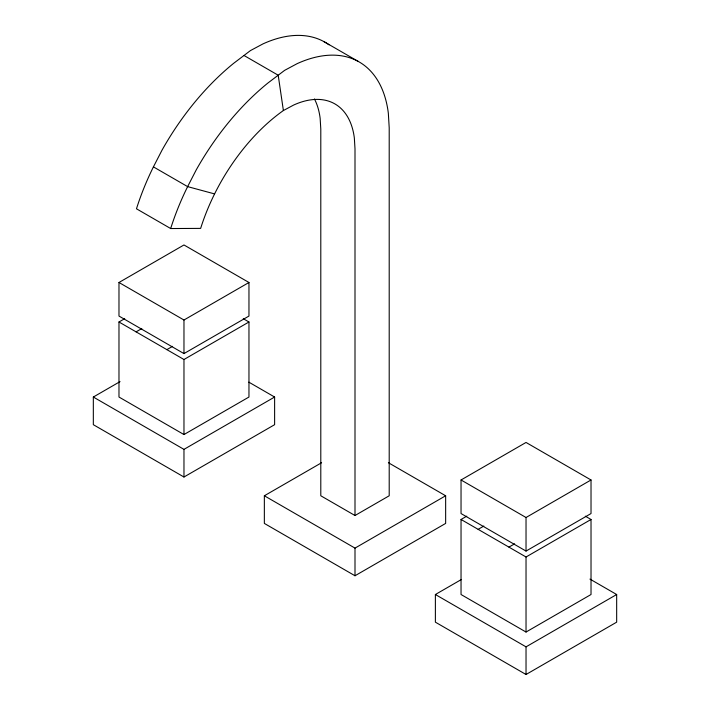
<?xml version="1.0" encoding="UTF-8"?>
<svg xmlns="http://www.w3.org/2000/svg" width="710" height="710" viewBox="0 0 710 710"><rect width="100%" height="100%" fill="white"/><g stroke="black" fill="none" stroke-linecap="round" stroke-linejoin="round"><path stroke-width="1.06" d="M170.675 228.54A181.236 104.636 -60 0 1 187.626 186.623L196.217 169.921A193.253 111.576 -60 0 1 267.918 83.017L284.657 70.334L297.188 63.634A145.23 83.851 -60 0 1 388.334 113.183L389.204 127.791L389.204 495.775L355 515.522L355 148.86L354.352 138.068A96.746 55.859 -60 0 0 293.638 105.053L283.388 110.538A145.701 84.117 -60 0 0 214.589 193.91A145.834 84.197 -60 0 0 200.646 228.389L170.675 228.54L136.471 208.793A181.236 104.636 -60 0 1 153.422 166.877L162.013 150.174A193.253 111.576 -60 0 1 233.714 63.27L250.452 50.579L262.984 43.887A145.23 83.851 -60 0 1 329.049 44.837M118.978 282.491L183.97 244.968L248.961 282.491L248.961 316.065L183.97 353.589L118.978 316.065L118.978 282.491L183.97 320.015L248.961 282.491M243.264 318.701L248.961 321.985L248.961 397.032L183.97 434.555L118.978 397.032L118.978 321.985L124.712 318.675M136.08 331.863L141.787 328.57M166.868 349.639L172.565 346.347M248.855 382.158L274.619 397.032L274.619 424.686L183.97 477.013L93.329 424.686L93.329 397.032L120.043 381.607M118.978 321.985L183.97 359.508L248.961 321.985M93.329 397.032L183.97 449.368L274.619 397.032M388.397 462.725L445.649 495.775L445.649 523.421L355 575.757L264.351 523.421L264.351 495.775L321.603 462.725M461.038 479.978L526.03 442.454L591.022 479.978L591.022 513.552L526.03 551.066L461.038 513.552L461.038 479.978L526.03 517.501L591.022 479.978M264.351 495.775L355 548.111L445.649 495.775M585.315 516.179L591.022 519.471L591.022 594.519L526.03 632.042L461.038 594.519L461.038 519.471L466.772 516.161M478.141 529.349L483.838 526.057M508.928 547.117L514.626 543.833M589.957 579.094L616.67 594.519L616.67 622.164L526.03 674.5L435.381 622.164L435.381 594.519L461.145 579.644M461.038 519.471L526.03 556.995L591.022 519.471M435.381 594.519L526.03 646.854L616.67 594.519M214.589 193.91L187.626 186.623L153.422 166.877M323.875 41.588L358.089 61.335M244 55.478L278.205 75.225L283.388 110.538M355 515.522L320.796 495.775L320.796 129.105L320.148 118.321A96.746 55.859 -60 0 0 314.432 98.947M526.03 517.501L526.03 551.066M526.03 556.995L526.03 632.042M526.03 646.854L526.03 674.5M355 548.111L355 575.757M183.97 320.015L183.97 353.589M183.97 359.508L183.97 434.555M183.97 449.368L183.97 477.013"/></g></svg>
